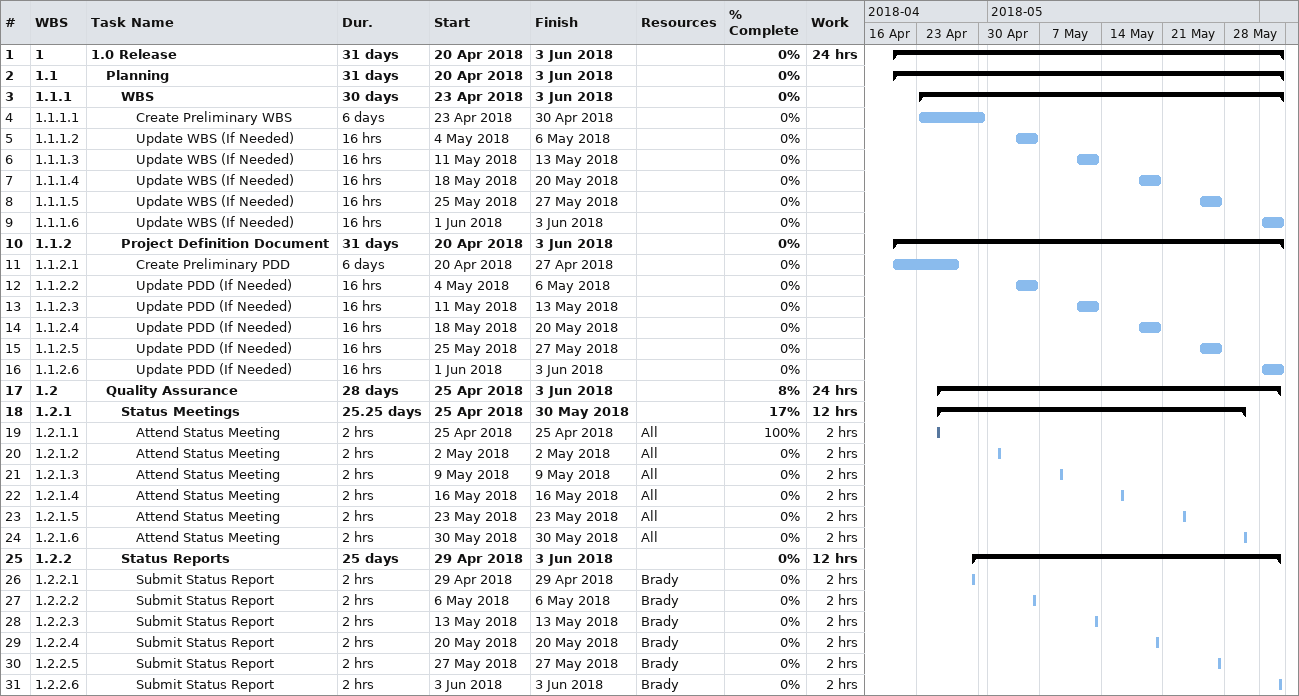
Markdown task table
| ID | WBS | Task | Duration | Start | Finish | Resources | % complete | Work (h) |
|---|---|---|---|---|---|---|---|---|
| 1 | 1 | **1.0 Release** | 31d | 2018-04-20 | 2018-06-03 |  | 0 | 24 |
| 2 | 1.1 | **Planning** | 31d | 2018-04-20 | 2018-06-03 |  | 0 |  |
| 3 | 1.1.1 | **WBS** | 30d | 2018-04-23 | 2018-06-03 |  | 0 |  |
| 4 | 1.1.1.1 | Create Preliminary WBS | 6d | 2018-04-23 | 2018-04-30 |  | 0 |  |
| 5 | 1.1.1.2 | Update WBS (If Needed) | 16h | 2018-05-04 | 2018-05-06 |  | 0 |  |
| 6 | 1.1.1.3 | Update WBS (If Needed) | 16h | 2018-05-11 | 2018-05-13 |  | 0 |  |
| 7 | 1.1.1.4 | Update WBS (If Needed) | 16h | 2018-05-18 | 2018-05-20 |  | 0 |  |
| 8 | 1.1.1.5 | Update WBS (If Needed) | 16h | 2018-05-25 | 2018-05-27 |  | 0 |  |
| 9 | 1.1.1.6 | Update WBS (If Needed) | 16h | 2018-06-01 | 2018-06-03 |  | 0 |  |
| 10 | 1.1.2 | **Project Definition Document** | 31d | 2018-04-20 | 2018-06-03 |  | 0 |  |
| 11 | 1.1.2.1 | Create Preliminary PDD | 6d | 2018-04-20 | 2018-04-27 |  | 0 |  |
| 12 | 1.1.2.2 | Update PDD (If Needed) | 16h | 2018-05-04 | 2018-05-06 |  | 0 |  |
| 13 | 1.1.2.3 | Update PDD (If Needed) | 16h | 2018-05-11 | 2018-05-13 |  | 0 |  |
| 14 | 1.1.2.4 | Update PDD (If Needed) | 16h | 2018-05-18 | 2018-05-20 |  | 0 |  |
| 15 | 1.1.2.5 | Update PDD (If Needed) | 16h | 2018-05-25 | 2018-05-27 |  | 0 |  |
| 16 | 1.1.2.6 | Update PDD (If Needed) | 16h | 2018-06-01 | 2018-06-03 |  | 0 |  |
| 17 | 1.2 | **Quality Assurance** | 28d | 2018-04-25 | 2018-06-03 |  | 8 | 24 |
| 18 | 1.2.1 | **Status Meetings** | 25.25d | 2018-04-25 | 2018-05-30 |  | 17 | 12 |
| 19 | 1.2.1.1 | Attend Status Meeting | 2h | 2018-04-25 | 2018-04-25 | All | 100 | 2 |
| 20 | 1.2.1.2 | Attend Status Meeting | 2h | 2018-05-02 | 2018-05-02 | All | 0 | 2 |
| 21 | 1.2.1.3 | Attend Status Meeting | 2h | 2018-05-09 | 2018-05-09 | All | 0 | 2 |
| 22 | 1.2.1.4 | Attend Status Meeting | 2h | 2018-05-16 | 2018-05-16 | All | 0 | 2 |
| 23 | 1.2.1.5 | Attend Status Meeting | 2h | 2018-05-23 | 2018-05-23 | All | 0 | 2 |
| 24 | 1.2.1.6 | Attend Status Meeting | 2h | 2018-05-30 | 2018-05-30 | All | 0 | 2 |
| 25 | 1.2.2 | **Status Reports** | 25d | 2018-04-29 | 2018-06-03 |  | 0 | 12 |
| 26 | 1.2.2.1 | Submit Status Report | 2h | 2018-04-29 | 2018-04-29 | Brady | 0 | 2 |
| 27 | 1.2.2.2 | Submit Status Report | 2h | 2018-05-06 | 2018-05-06 | Brady | 0 | 2 |
| 28 | 1.2.2.3 | Submit Status Report | 2h | 2018-05-13 | 2018-05-13 | Brady | 0 | 2 |
| 29 | 1.2.2.4 | Submit Status Report | 2h | 2018-05-20 | 2018-05-20 | Brady | 0 | 2 |
| 30 | 1.2.2.5 | Submit Status Report | 2h | 2018-05-27 | 2018-05-27 | Brady | 0 | 2 |
| 31 | 1.2.2.6 | Submit Status Report | 2h | 2018-06-03 | 2018-06-03 | Brady | 0 | 2 |
